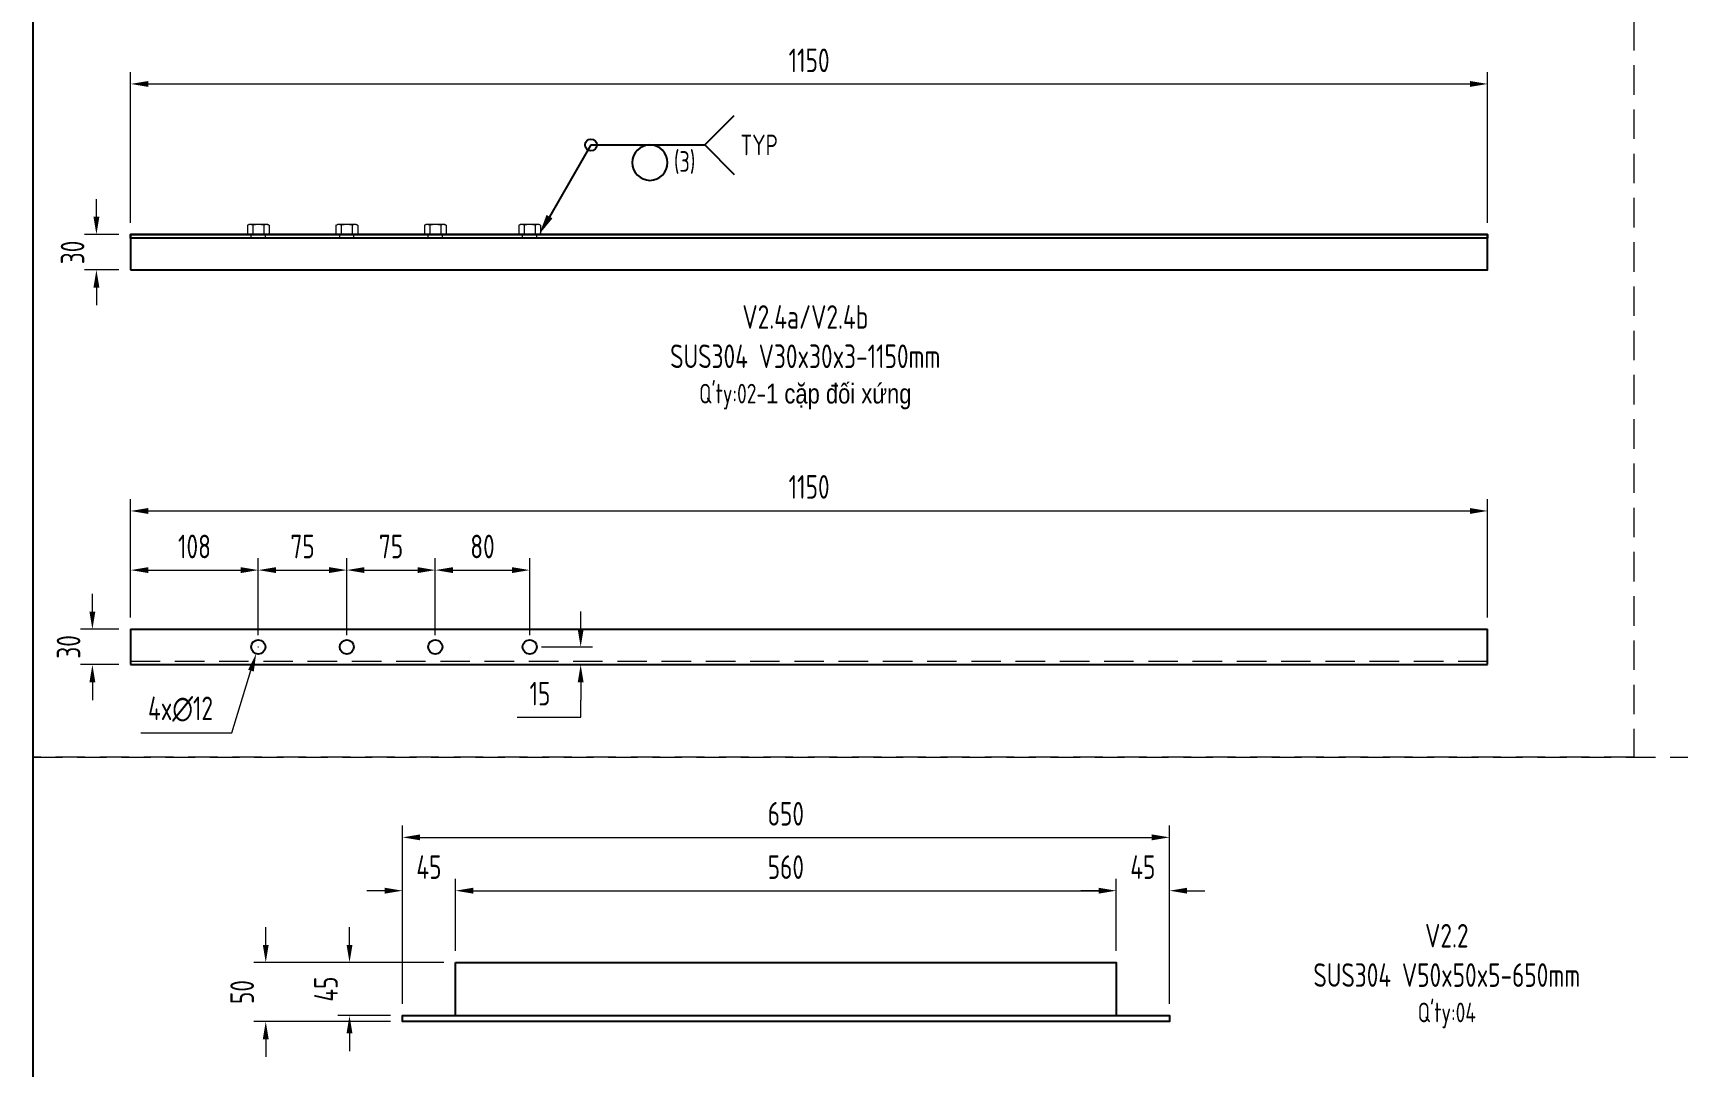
# Model space of a CAD drawing. Header units: millimetres. Extents: x -46397 to 283259, y -8690 to 23983.
# Drawn here: x 199817 to 201210, y -1728 to -852 of the extents above; entities that cross this region are included whole.
import ezdxf

# ---------------------------------------------------------------- set-up
doc = ezdxf.new("R2010")
doc.units = ezdxf.units.MM
doc.linetypes.add('HIDDEN', pattern=[0.375, 0.25, -0.125])
doc.layers.get('Defpoints').update_dxf_attribs({"lineweight": 0})
for name, color, linetype, lineweight in [('AM_5', 3, 'Continuous', 25), ('CHUAN NET KHUAT', 4, 'HIDDEN', 0), ('Dtext', 255, 'Continuous', 20), ('DUONGCHINH', 7, 'Continuous', 25), ('mDƯỜNG KHUẤT', 251, 'HIDDEN', 5), ('Net dam Minh', 94, 'Continuous', 18)]:
    doc.layers.add(name, color=color, linetype=linetype, lineweight=lineweight)
doc.layers.add('DIM', color=8, linetype='Continuous')
doc.styles.add('Chu va so', font='arial.ttf')
doc.styles.add('GHI CHÚ 1', font='isocp_IV25.ttf', dxfattribs={"width": 0.8})
doc.styles.get("Standard").update_dxf_attribs({"font": 'isocp.shx', "width": 0.8})
doc.styles.add('TCVN', font='arial.ttf')
doc.dimstyles.new('1-30SCALE', dxfattribs={"dimtxt": 75, "dimasz": 75, "dimexe": 37.5, "dimexo": 30, "dimgap": 30, "dimtad": 1, "dimtoh": 1, "dimdec": 0, "dimdsep": 46, "dimtxsty": 'GHI CHÚ 1', "dimcen": 0.09, "dimclrd": 256, "dimclre": 256, "dimclrt": 2, "dimadec": 0, "dimazin": 0, "dimtfac": 1, "dimtdec": 0, "dimtofl": 0, "dimtmove": 0, "dimatfit": 3, "dimfxl": 1, "dimlwd": 0, "dimlwe": 0, "dimarcsym": 0})

# ---------------------------------------------------------------- blocks, each defined once
blk = doc.blocks.new('rhdx')
at = {"layer": 'Net dam Minh'}
for p, q in [((258465.1, 69159.8), (258466.4, 69160.4)), ((258465.1, 69159.8), (258465.1, 69152.6)), ((258482.4, 69160.4), (258466.4, 69160.4)), ((258469.7, 69159.8), (258469.7, 69152.6)), ((258479, 69159.8), (258479, 69152.6)), ((258483.6, 69159.8), (258482.4, 69160.4)), ((258483.6, 69159.8), (258483.6, 69152.6)), ((258465.1, 69152.6), (258466.4, 69152)), ((258482.4, 69152), (258466.4, 69152)), ((258483.6, 69152.6), (258482.4, 69152))]:
    blk.add_line(p, q, dxfattribs=at)
for centre, radius, start, end in [((258467.4, 69155.5), 4.9, 61.8938, 111.8938), ((258474.4, 69141.7), 18.7, 75.7323, 104.2677), ((258481.3, 69155.5), 4.9, 68.1062, 118.1062), ((258467.4, 69156.9), 4.9, 248.1062, 298.1062), ((258474.4, 69170.8), 18.7, 255.7323, 284.2677), ((258481.3, 69156.9), 4.9, 241.8938, 291.8938)]:
    blk.add_arc(centre, radius, start, end, dxfattribs=at)
blk = doc.blocks.new('*D1103')
at = {"layer": 'Defpoints', "color": 0, "transparency": 16777216}
for p in [(201049.7, -1257.4), (199899.7, -1357.6, -1.5), (201049.7, -1357.6, -1.5)]:
    blk.add_point(p, dxfattribs=at)
at = {"layer": 'DIM', "linetype": 'Continuous', "lineweight": 0, "transparency": 16777216}
for p, q in [((199899.7, -1347.6), (199899.7, -1247.4)), ((201049.7, -1347.6), (201049.7, -1247.4)), ((199914.7, -1257.4), (201034.7, -1257.4))]:
    blk.add_line(p, q, dxfattribs=at)
at = {"layer": 'DIM', "transparency": 16777216}
for points in [[(199914.7, -1254.9), (199914.7, -1259.9), (199899.7, -1257.4)], [(201034.7, -1254.9), (201034.7, -1259.9), (201049.7, -1257.4)]]:
    blk.add_solid(points, dxfattribs=at)
at = {"layer": 'DIM', "color": 2, "transparency": 16777216, "insert": (200474.7, -1237), "char_height": 20, "attachment_point": 5, "style": 'GHI CHÚ 1'}
blk.add_mtext('1150', dxfattribs=at)
blk = doc.blocks.new('*D1104')
at = {"layer": 'Defpoints', "color": 0, "transparency": 16777216}
for p in [(200007.9, -1307.5), (199899.7, -1357.6, -1.5), (200007.9, -1372.6, -1.5)]:
    blk.add_point(p, dxfattribs=at)
at = {"layer": 'DIM', "linetype": 'Continuous', "lineweight": 0, "transparency": 16777216}
for p, q in [((199899.7, -1347.6), (199899.7, -1297.5)), ((199914.7, -1307.5), (199992.9, -1307.5)), ((200007.9, -1362.6), (200007.9, -1297.5))]:
    blk.add_line(p, q, dxfattribs=at)
at = {"layer": 'DIM', "transparency": 16777216}
for points in [[(199914.7, -1305), (199914.7, -1310), (199899.7, -1307.5)], [(199992.9, -1305), (199992.9, -1310), (200007.9, -1307.5)]]:
    blk.add_solid(points, dxfattribs=at)
at = {"layer": 'DIM', "color": 2, "transparency": 16777216, "insert": (199953.8, -1287.5), "char_height": 20, "attachment_point": 5, "style": 'GHI CHÚ 1'}
blk.add_mtext('108', dxfattribs=at)
blk = doc.blocks.new('*D1105')
at = {"layer": 'Defpoints', "color": 0, "transparency": 16777216}
for p in [(200082.9, -1307.5), (200007.9, -1372.6, -1.5), (200082.9, -1372.6, -1.5)]:
    blk.add_point(p, dxfattribs=at)
at = {"layer": 'DIM', "linetype": 'Continuous', "lineweight": 0, "transparency": 16777216}
for p, q in [((200007.9, -1362.6), (200007.9, -1297.5)), ((200022.9, -1307.5), (200067.9, -1307.5)), ((200082.9, -1362.6), (200082.9, -1297.5))]:
    blk.add_line(p, q, dxfattribs=at)
at = {"layer": 'DIM', "transparency": 16777216}
for points in [[(200022.9, -1305), (200022.9, -1310), (200007.9, -1307.5)], [(200067.9, -1305), (200067.9, -1310), (200082.9, -1307.5)]]:
    blk.add_solid(points, dxfattribs=at)
at = {"layer": 'DIM', "color": 2, "transparency": 16777216, "insert": (200045.4, -1287.5), "char_height": 20, "attachment_point": 5, "style": 'GHI CHÚ 1'}
blk.add_mtext('75', dxfattribs=at)
blk = doc.blocks.new('*D1106')
at = {"layer": 'Defpoints', "color": 0, "transparency": 16777216}
for p in [(200157.9, -1307.5), (200082.9, -1372.6, -1.5), (200157.9, -1372.6, -1.5)]:
    blk.add_point(p, dxfattribs=at)
at = {"layer": 'DIM', "linetype": 'Continuous', "lineweight": 0, "transparency": 16777216}
for p, q in [((200082.9, -1362.6), (200082.9, -1297.5)), ((200097.9, -1307.5), (200142.9, -1307.5)), ((200157.9, -1362.6), (200157.9, -1297.5))]:
    blk.add_line(p, q, dxfattribs=at)
at = {"layer": 'DIM', "transparency": 16777216}
for points in [[(200097.9, -1305), (200097.9, -1310), (200082.9, -1307.5)], [(200142.9, -1305), (200142.9, -1310), (200157.9, -1307.5)]]:
    blk.add_solid(points, dxfattribs=at)
at = {"layer": 'DIM', "color": 2, "transparency": 16777216, "insert": (200120.4, -1287.5), "char_height": 20, "attachment_point": 5, "style": 'GHI CHÚ 1'}
blk.add_mtext('75', dxfattribs=at)
blk = doc.blocks.new('*D1107')
at = {"layer": 'Defpoints', "color": 0, "transparency": 16777216}
for p in [(200237.9, -1307.5), (200157.9, -1372.6, -1.5), (200237.9, -1372.6, -1.5)]:
    blk.add_point(p, dxfattribs=at)
at = {"layer": 'DIM', "linetype": 'Continuous', "lineweight": 0, "transparency": 16777216}
for p, q in [((200157.9, -1362.6), (200157.9, -1297.5)), ((200172.9, -1307.5), (200222.9, -1307.5)), ((200237.9, -1362.6), (200237.9, -1297.5))]:
    blk.add_line(p, q, dxfattribs=at)
at = {"layer": 'DIM', "transparency": 16777216}
for points in [[(200172.9, -1305), (200172.9, -1310), (200157.9, -1307.5)], [(200222.9, -1305), (200222.9, -1310), (200237.9, -1307.5)]]:
    blk.add_solid(points, dxfattribs=at)
at = {"layer": 'DIM', "color": 2, "transparency": 16777216, "insert": (200197.9, -1287.5), "char_height": 20, "attachment_point": 5, "style": 'GHI CHÚ 1'}
blk.add_mtext('80', dxfattribs=at)
blk = doc.blocks.new('*D1108')
at = {"layer": 'Defpoints', "color": 0, "transparency": 16777216}
for p in [(200237.9, -1372.6, -1.5), (200237.9, -1387.6, -1.5), (200281.1, -1387.6)]:
    blk.add_point(p, dxfattribs=at)
at = {"layer": 'DIM', "linetype": 'Continuous', "lineweight": 0, "transparency": 16777216}
for p, q in [((200281.1, -1357.6), (200281.1, -1342.6)), ((200247.9, -1372.6), (200291.1, -1372.6)), ((200247.9, -1387.6), (200291.1, -1387.6)), ((200281.1, -1402.6), (200281.1, -1417.6)), ((200281.1, -1432.2), (200281.1, -1417.6)), ((200227.2, -1432.2), (200281.1, -1432.2))]:
    blk.add_line(p, q, dxfattribs=at)
at = {"layer": 'DIM', "transparency": 16777216}
for points in [[(200278.6, -1357.6), (200283.6, -1357.6), (200281.1, -1372.6)], [(200278.6, -1402.6), (200283.6, -1402.6), (200281.1, -1387.6)]]:
    blk.add_solid(points, dxfattribs=at)
at = {"layer": 'DIM', "color": 2, "transparency": 16777216, "insert": (200246.6, -1412.2), "char_height": 20, "attachment_point": 5, "style": 'GHI CHÚ 1'}
blk.add_mtext('15', dxfattribs=at)
blk = doc.blocks.new('*D1121')
at = {"layer": 'Defpoints', "color": 0, "transparency": 16777216}
for p in [(199899.7, -1357.6, -1.5), (199867.3, -1387.6), (199899.7, -1387.6, -1.5)]:
    blk.add_point(p, dxfattribs=at)
at = {"layer": 'DIM', "linetype": 'Continuous', "lineweight": 0, "transparency": 16777216}
for p, q in [((199867.3, -1342.6), (199867.3, -1327.6)), ((199889.7, -1357.6), (199857.3, -1357.6)), ((199889.7, -1387.6), (199857.3, -1387.6)), ((199867.3, -1402.6), (199867.3, -1417.6))]:
    blk.add_line(p, q, dxfattribs=at)
at = {"layer": 'DIM', "transparency": 16777216}
for points in [[(199864.8, -1342.6), (199869.8, -1342.6), (199867.3, -1357.6)], [(199864.8, -1402.6), (199869.8, -1402.6), (199867.3, -1387.6)]]:
    blk.add_solid(points, dxfattribs=at)
at = {"layer": 'DIM', "color": 2, "transparency": 16777216, "insert": (199847.1, -1372.6), "char_height": 20, "attachment_point": 5, "rotation": 90, "style": 'GHI CHÚ 1'}
blk.add_mtext('30', dxfattribs=at)
blk = doc.blocks.new('*D1122')
at = {"layer": 'Defpoints', "color": 0, "transparency": 16777216}
for p in [(201049.7, -895.5), (199899.7, -1023.1, -1.5), (201049.7, -1023.1, -1.5)]:
    blk.add_point(p, dxfattribs=at)
at = {"layer": 'DIM', "linetype": 'Continuous', "lineweight": 0, "transparency": 16777216}
for p, q in [((199899.7, -1013.1), (199899.7, -885.5)), ((201049.7, -1013.1), (201049.7, -885.5)), ((199914.7, -895.5), (201034.7, -895.5))]:
    blk.add_line(p, q, dxfattribs=at)
at = {"layer": 'DIM', "transparency": 16777216}
for points in [[(199914.7, -893), (199914.7, -898), (199899.7, -895.5)], [(201034.7, -893), (201034.7, -898), (201049.7, -895.5)]]:
    blk.add_solid(points, dxfattribs=at)
at = {"layer": 'DIM', "color": 2, "transparency": 16777216, "insert": (200474.7, -875.5), "char_height": 20, "attachment_point": 5, "style": 'GHI CHÚ 1'}
blk.add_mtext('1150', dxfattribs=at)
blk = doc.blocks.new('*D1123')
at = {"layer": 'Defpoints', "color": 0, "transparency": 16777216}
for p in [(199899.7, -1023.1, -1.5), (199870.7, -1053.1), (199899.7, -1053.1, -1.5)]:
    blk.add_point(p, dxfattribs=at)
at = {"layer": 'DIM', "linetype": 'Continuous', "lineweight": 0, "transparency": 16777216}
for p, q in [((199870.7, -1008.1), (199870.7, -993.1)), ((199889.7, -1023.1), (199860.7, -1023.1)), ((199889.7, -1053.1), (199860.7, -1053.1)), ((199870.7, -1068.1), (199870.7, -1083.1))]:
    blk.add_line(p, q, dxfattribs=at)
at = {"layer": 'DIM', "transparency": 16777216}
for points in [[(199868.2, -1008.1), (199873.2, -1008.1), (199870.7, -1023.1)], [(199868.2, -1068.1), (199873.2, -1068.1), (199870.7, -1053.1)]]:
    blk.add_solid(points, dxfattribs=at)
at = {"layer": 'DIM', "color": 2, "transparency": 16777216, "insert": (199850.5, -1038.3), "char_height": 20, "attachment_point": 5, "rotation": 90, "style": 'GHI CHÚ 1'}
blk.add_mtext('30', dxfattribs=at)
blk = doc.blocks.new('*D1124')
at = {"layer": 'Defpoints', "color": 0, "transparency": 16777216}
for p in [(200175, -1579.2), (200175, -1640.1, -1.5), (200130, -1685.1, -1.5)]:
    blk.add_point(p, dxfattribs=at)
at = {"layer": 'DIM', "linetype": 'Continuous', "lineweight": 0, "transparency": 16777216}
for p, q in [((200130, -1675.1), (200130, -1569.2)), ((200175, -1630.1), (200175, -1569.2)), ((200115, -1579.2), (200100, -1579.2)), ((200190, -1579.2), (200205, -1579.2))]:
    blk.add_line(p, q, dxfattribs=at)
at = {"layer": 'DIM', "transparency": 16777216}
for points in [[(200115, -1576.7), (200115, -1581.7), (200130, -1579.2)], [(200190, -1576.7), (200190, -1581.7), (200175, -1579.2)]]:
    blk.add_solid(points, dxfattribs=at)
at = {"layer": 'DIM', "color": 2, "transparency": 16777216, "insert": (200152.5, -1559.2), "char_height": 20, "attachment_point": 5, "style": 'GHI CHÚ 1'}
blk.add_mtext('45', dxfattribs=at)
blk = doc.blocks.new('*D1125')
at = {"layer": 'Defpoints', "color": 0, "transparency": 16777216}
for p in [(200735, -1579.2), (200175, -1640.1, -1.5), (200735, -1640.1, -1.5)]:
    blk.add_point(p, dxfattribs=at)
at = {"layer": 'DIM', "linetype": 'Continuous', "lineweight": 0, "transparency": 16777216}
for p, q in [((200175, -1630.1), (200175, -1569.2)), ((200735, -1630.1), (200735, -1569.2)), ((200190, -1579.2), (200720, -1579.2))]:
    blk.add_line(p, q, dxfattribs=at)
at = {"layer": 'DIM', "transparency": 16777216}
for points in [[(200190, -1576.7), (200190, -1581.7), (200175, -1579.2)], [(200720, -1576.7), (200720, -1581.7), (200735, -1579.2)]]:
    blk.add_solid(points, dxfattribs=at)
at = {"layer": 'DIM', "color": 2, "transparency": 16777216, "insert": (200455, -1559.2), "char_height": 20, "attachment_point": 5, "style": 'GHI CHÚ 1'}
blk.add_mtext('560', dxfattribs=at)
blk = doc.blocks.new('*D1126')
at = {"layer": 'Defpoints', "color": 0, "transparency": 16777216}
for p in [(200780, -1579.2), (200735, -1640.1, -1.5), (200780, -1685.1, -1.5)]:
    blk.add_point(p, dxfattribs=at)
at = {"layer": 'DIM', "linetype": 'Continuous', "lineweight": 0, "transparency": 16777216}
for p, q in [((200735, -1630.1), (200735, -1569.2)), ((200780, -1675.1), (200780, -1569.2)), ((200720, -1579.2), (200705, -1579.2)), ((200795, -1579.2), (200810, -1579.2))]:
    blk.add_line(p, q, dxfattribs=at)
at = {"layer": 'DIM', "transparency": 16777216}
for points in [[(200720, -1576.7), (200720, -1581.7), (200735, -1579.2)], [(200795, -1576.7), (200795, -1581.7), (200780, -1579.2)]]:
    blk.add_solid(points, dxfattribs=at)
at = {"layer": 'DIM', "color": 2, "transparency": 16777216, "insert": (200757.5, -1559.2), "char_height": 20, "attachment_point": 5, "style": 'GHI CHÚ 1'}
blk.add_mtext('45', dxfattribs=at)
blk = doc.blocks.new('*D1127')
at = {"layer": 'Defpoints', "color": 0, "transparency": 16777216}
for p in [(200085.2, -1640.1), (200175, -1640.1, -1.5), (200130, -1685.1, -1.5)]:
    blk.add_point(p, dxfattribs=at)
at = {"layer": 'DIM', "linetype": 'Continuous', "lineweight": 0, "transparency": 16777216}
for p, q in [((200085.2, -1625.1), (200085.2, -1610.1)), ((200165, -1640.1), (200075.2, -1640.1)), ((200120, -1685.1), (200075.2, -1685.1)), ((200085.2, -1700.1), (200085.2, -1715.1))]:
    blk.add_line(p, q, dxfattribs=at)
at = {"layer": 'DIM', "transparency": 16777216}
for points in [[(200082.7, -1625.1), (200087.7, -1625.1), (200085.2, -1640.1)], [(200082.7, -1700.1), (200087.7, -1700.1), (200085.2, -1685.1)]]:
    blk.add_solid(points, dxfattribs=at)
at = {"layer": 'DIM', "color": 2, "transparency": 16777216, "insert": (200065.2, -1662.6), "char_height": 20, "attachment_point": 5, "rotation": 90, "style": 'GHI CHÚ 1'}
blk.add_mtext('45', dxfattribs=at)
blk = doc.blocks.new('*D1128')
at = {"layer": 'Defpoints', "color": 0, "transparency": 16777216}
for p in [(200780, -1534), (200130, -1685.1, -1.5), (200780, -1685.1, -1.5)]:
    blk.add_point(p, dxfattribs=at)
at = {"layer": 'DIM', "linetype": 'Continuous', "lineweight": 0, "transparency": 16777216}
for p, q in [((200130, -1675.1), (200130, -1524)), ((200780, -1675.1), (200780, -1524)), ((200145, -1534), (200765, -1534))]:
    blk.add_line(p, q, dxfattribs=at)
at = {"layer": 'DIM', "transparency": 16777216}
for points in [[(200145, -1531.5), (200145, -1536.5), (200130, -1534)], [(200765, -1531.5), (200765, -1536.5), (200780, -1534)]]:
    blk.add_solid(points, dxfattribs=at)
at = {"layer": 'DIM', "color": 2, "transparency": 16777216, "insert": (200455, -1514), "char_height": 20, "attachment_point": 5, "style": 'GHI CHÚ 1'}
blk.add_mtext('650', dxfattribs=at)
blk = doc.blocks.new('*D1129')
at = {"layer": 'Defpoints', "color": 0, "transparency": 16777216}
for p in [(200014.2, -1640.1), (200175, -1640.1, -1.5), (200130, -1690.1, -1.5)]:
    blk.add_point(p, dxfattribs=at)
at = {"layer": 'DIM', "linetype": 'Continuous', "lineweight": 0, "transparency": 16777216}
for p, q in [((200014.2, -1625.1), (200014.2, -1610.1)), ((200165, -1640.1), (200004.2, -1640.1)), ((200120, -1690.1), (200004.2, -1690.1)), ((200014.2, -1705.1), (200014.2, -1720.1))]:
    blk.add_line(p, q, dxfattribs=at)
at = {"layer": 'DIM', "transparency": 16777216}
for points in [[(200011.7, -1625.1), (200016.7, -1625.1), (200014.2, -1640.1)], [(200011.7, -1705.1), (200016.7, -1705.1), (200014.2, -1690.1)]]:
    blk.add_solid(points, dxfattribs=at)
at = {"layer": 'DIM', "color": 2, "transparency": 16777216, "insert": (199994.2, -1665.1), "char_height": 20, "attachment_point": 5, "rotation": 90, "style": 'GHI CHÚ 1'}
blk.add_mtext('50', dxfattribs=at)
blk = doc.blocks.new('*S1175')
at = {"layer": 'AM_5'}
for p, q in [((188272.4, -947.2, -1.5), (188297.4, -922.2, -1.5)), ((188175.9, -947.2, -1.5), (188140.8, -1008, -1.5)), ((188175.9, -947.2, -1.5), (188272.4, -947.2, -1.5)), ((188272.4, -947.2, -1.5), (188297.4, -972.2, -1.5))]:
    blk.add_line(p, q, dxfattribs=at)
at = {"layer": 'AM_5', "color": 2}
blk.add_circle((188175.9, -947.2, -1.5), 4.99, dxfattribs=at)
at = {"layer": 'AM_5', "color": 2, "extrusion": (0, -1.22465e-16, -1)}
blk.add_circle((-188225.9, -962.2, 1.5), 15, dxfattribs=at)
at = {"layer": 'AM_5', "linetype": 'Continuous'}
blk.add_trace([(188138.3, -1006.5, -1.5), (188143.3, -1009.4, -1.5), (188132, -1023.1, -1.5)], dxfattribs=at)
at = {"layer": 'AM_5', "color": 2, "char_height": 17.5}
for s, insert, attachment_point in [('TYP', (188302.7, -947.2, -1.5), 4), ('(3)', (188246.2, -952.5, -1.5), 1)]:
    blk.add_mtext(s, dxfattribs=dict(at, insert=insert, attachment_point=attachment_point))
blk = doc.blocks.new('*D1132')
at = {"layer": 'Defpoints', "color": 0, "transparency": 16777216}
for p in [(200006.1, -1378.4, -1.5), (200009.7, -1366.9, -1.5)]:
    blk.add_point(p, dxfattribs=at)
at = {"layer": 'DIM', "lineweight": 0, "transparency": 16777216}
for p, q in [((200007.8, -1372.6), (200008, -1372.6)), ((200007.9, -1372.7), (200007.9, -1372.5))]:
    blk.add_line(p, q, dxfattribs=at)
at = {"layer": 'DIM', "linetype": 'Continuous', "lineweight": 0, "transparency": 16777216}
for p, q in [((199985.6, -1445.3), (200001.7, -1392.7)), ((199908.4, -1445.3), (199985.6, -1445.3))]:
    blk.add_line(p, q, dxfattribs=at)
at = {"layer": 'DIM', "transparency": 16777216}
blk.add_solid([(199999.3, -1392), (200004.1, -1393.4), (200006.1, -1378.4)], dxfattribs=at)
at = {"layer": 'DIM', "color": 2, "transparency": 16777216, "insert": (199942, -1425.3), "char_height": 20, "attachment_point": 5, "style": 'GHI CHÚ 1'}
blk.add_mtext('4x∅12', dxfattribs=at)
blk = doc.blocks.new('*U1831')
at = {"lineweight": 25}
for points in [[(0, 0), (3434, 0), (3434, 2249.5), (0, 2249.5)], [(0, 0), (2596.4, 0), (2596.4, 2249.5), (0, 2249.5)]]:
    blk.add_lwpolyline(points, close=True, dxfattribs=at)
at = {"layer": 'Dtext', "ltscale": 0.1}
for tag, p, height, style in [('REV_3', (2618.6, 844.9), 15, 'TCVN'), ('FOR_APPROVAL3', (2768.1, 843.8, -0.1), 17.9, 'TCVN'), ('REV_2', (2618.6, 789.1), 15, 'TCVN'), ('FOR_APPROVAL2', (2768.1, 788, -0.1), 17.9, 'TCVN'), ('REV_1', (2618.6, 733.2), 15, 'TCVN'), ('FOR_APPROVAL1', (2768.1, 732.2, -0.1), 17.9, 'TCVN'), ('REV_0', (2618.6, 677.4), 15, 'TCVN'), ('NGUOI_VE', (2927.5, 676.6, -0.1), 17.9, 'TCVN'), ('NGUOI_KIEM_2', (3086.1, 676.6, -0.1), 17.9, 'TCVN'), ('NGUOI_DUYET', (3277.7, 676.6, -0.1), 17.9, 'TCVN'), ('1.1_A4', (3287.3, 34.1, -0.1), 17.9, 'Chu va so'), ('A4_A4', (3347, 34.1, -0.1), 17.9, 'Chu va so'), ('REV.', (3396.2, 34.1, -0.1), 17.9, 'Chu va so')]:
    blk.add_attdef(tag, p, '', height=height, dxfattribs=dict(at, style=style))
for tag, p, height, style, width in [('NGAY_REV03', (2656.5, 843.8, -0.1), 15.6, 'TCVN', 0.95), ('NGAY_REV02', (2656.5, 788, -0.1), 15.6, 'TCVN', 0.95), ('NGAY_REV01', (2656.5, 732.2, -0.1), 15.6, 'TCVN', 0.95), ('NGAY_REV0', (2656.5, 676.3, -0.1), 15.6, 'TCVN', 0.95), ('DWD.NO', (2655.1, 14.6, -0.1), 23.9, 'Chu va so', 0.85)]:
    blk.add_attdef(tag, p, '', height=height, dxfattribs=dict(at, style=style, width=width))
at = {"layer": 'Dtext', "lineweight": 25, "ltscale": 0.1, "style": 'Chu va so'}
for tag, p, height in [('PROJECT_CODE', (2828, 281.2), 35.9), ('TITLE1', (2672.6, 214.4, -0.1), 23.9), ('TITLE2', (2672.6, 158.2, -0.1), 23.9), ('TITLE3', (2672.6, 102.3, -0.1), 23.9)]:
    blk.add_attdef(tag, p, '', height=height, dxfattribs=at)

msp = doc.modelspace()

# ---------------------------------------------------------------- linework, layer by layer
at = {"layer": 'CHUAN NET KHUAT', "ltscale": 100, "extrusion": (-1, 6.12323e-17, 0)}
msp.add_line((199899.7, -1384.63, -1.5), (201049.7, -1384.63, -1.5), dxfattribs=at)
at = {"layer": 'DUONGCHINH', "extrusion": (-1, 6.12323e-17, 0)}
for p, q in [((199899.7, -1357.63, -1.5), (199899.7, -1387.63, -1.5)), ((199899.7, -1357.63, -1.5), (201049.7, -1357.63, -1.5)), ((201049.7, -1387.63, -1.5), (201049.7, -1357.63, -1.5)), ((199899.7, -1387.63, -1.5), (201049.7, -1387.63, -1.5))]:
    msp.add_line(p, q, dxfattribs=at)
at = {"layer": 'DUONGCHINH'}
msp.add_line((200174.99, -1685.07, -1.5), (200734.99, -1685.07, -1.5), dxfattribs=at)
at = {"layer": 'DUONGCHINH', "elevation": -1.5}
for points in [[(199899.7, -1053.09), (201049.7, -1053.09), (201049.7, -1023.09), (199899.7, -1023.09)], [(199899.7, -1023.09), (201049.7, -1023.09), (201049.7, -1026.09), (199899.7, -1026.09)], [(200174.99, -1640.07), (200734.99, -1640.07), (200734.99, -1685.07), (200779.99, -1685.07), (200779.99, -1690.07), (200129.99, -1690.07), (200129.99, -1685.07), (200174.99, -1685.07)]]:
    msp.add_lwpolyline(points, close=True, dxfattribs=at)
at = {"layer": 'DUONGCHINH'}
for centre in [(200007.9, -1372.63, -1.5), (200082.9, -1372.63, -1.5), (200157.9, -1372.63, -1.5), (200237.9, -1372.63, -1.5)]:
    msp.add_circle(centre, 6, dxfattribs=at)
at = {"layer": 'mDƯỜNG KHUẤT', "ltscale": 100, "elevation": -0.15}
for points in [[(199816.87, -842.12), (201173.52, -842.12), (201173.52, -1466), (199816.87, -1466)], [(199816.87, -1466), (201376.7, -1466), (201376.7, -2257.04), (199816.87, -2257.04)]]:
    msp.add_lwpolyline(points, close=True, dxfattribs=at)
at = {"layer": 'Net dam Minh'}
for p, q in [((200001.9, -1026.09, -1.5), (200001.9, -1023.09, -1.5)), ((200013.9, -1026.09, -1.5), (200013.9, -1023.09, -1.5)), ((200076.9, -1026.09, -1.5), (200076.9, -1023.09, -1.5)), ((200088.9, -1026.09, -1.5), (200088.9, -1023.09, -1.5)), ((200151.9, -1026.09, -1.5), (200151.9, -1023.09, -1.5)), ((200163.9, -1026.09, -1.5), (200163.9, -1023.09, -1.5)), ((200231.9, -1026.09, -1.5), (200231.9, -1023.09, -1.5)), ((200243.9, -1026.09, -1.5), (200243.9, -1023.09, -1.5))]:
    msp.add_line(p, q, dxfattribs=at)

# ---------------------------------------------------------------- block references
at = {"layer": 'AM_5'}
msp.add_blockref('*S1175', (12113.89, 0), dxfattribs=at)
at = {"layer": 'Net dam Minh'}
for p in [(-58466.47, -70175.12, -1.5), (-58391.47, -70175.12, -1.5), (-58316.47, -70175.12, -1.5), (-58236.47, -70175.12, -1.5)]:
    msp.add_blockref('rhdx', p, dxfattribs=at)

# ---------------------------------------------------------------- texts
at = {"color": 3, "char_height": 20, "attachment_point": 1}
for s, insert in [("\\pxqc;V2.4a/V2.4b\\PSUS304 V30x30x3-1150mm\\P{\\H0.83333x;Q'ty:02-\\fArial|b0|i0|c0|p34;1 cặp đối xứng}", (200206.07, -1082.95, 0)), ("\\pxqc;V2.2\\PSUS304 V50x50x5-650mm\\P{\\H0.83333x;Q'ty:04}", (200749.74, -1607.36))]:
    msp.add_mtext_dynamic_manual_height_columns(s, width=530.7893, gutter_width=96.62, heights=[133.59], dxfattribs=dict(at, insert=insert))

# ---------------------------------------------------------------- dimensions: what is measured, and where the dimension line sits
at = {"layer": 'DIM'}
for base, p1, p2, picture, middle in [((201049.7, -895.46), (199899.7, -1023.09, -1.5), (201049.7, -1023.09, -1.5), '*D1122', (200474.7, -875.46)), ((201049.7, -1257.4), (199899.7, -1357.63, -1.5), (201049.7, -1357.63, -1.5), '*D1103', (200474.7, -1237.01)), ((200007.9, -1307.53), (199899.7, -1357.63, -1.5), (200007.9, -1372.63, -1.5), '*D1104', (199953.8, -1287.53)), ((200082.9, -1307.53), (200007.9, -1372.63, -1.5), (200082.9, -1372.63, -1.5), '*D1105', (200045.4, -1287.53)), ((200157.9, -1307.53), (200082.9, -1372.63, -1.5), (200157.9, -1372.63, -1.5), '*D1106', (200120.4, -1287.53)), ((200237.9, -1307.53), (200157.9, -1372.63, -1.5), (200237.9, -1372.63, -1.5), '*D1107', (200197.9, -1287.53)), ((200779.99, -1533.99), (200129.99, -1685.07, -1.5), (200779.99, -1685.07, -1.5), '*D1128', (200454.99, -1513.99)), ((200174.99, -1579.22), (200129.99, -1685.07, -1.5), (200174.99, -1640.07, -1.5), '*D1124', (200152.49, -1559.22)), ((200734.99, -1579.22), (200174.99, -1640.07, -1.5), (200734.99, -1640.07, -1.5), '*D1125', (200454.99, -1559.22)), ((200779.99, -1579.22), (200734.99, -1640.07, -1.5), (200779.99, -1685.07, -1.5), '*D1126', (200757.49, -1559.22))]:
    dim = msp.add_linear_dim(base=base, p1=p1, p2=p2, dimstyle='1-30SCALE', override={"dimtxt": 20, "dimasz": 15, "dimexe": 10, "dimexo": 10, "dimgap": 10, "dimtmove": 1}, dxfattribs=at)
    dim.commit()
    dim.dimension.update_dxf_attribs({"geometry": picture, "text_midpoint": middle})
for base, p1, p2, picture, middle in [((199870.7, -1053.09), (199899.7, -1023.09, -1.5), (199899.7, -1053.09, -1.5), '*D1123', (199870.52, -1038.33)), ((199867.26, -1387.63), (199899.7, -1357.63, -1.5), (199899.7, -1387.63, -1.5), '*D1121', (199867.14, -1372.61)), ((200281.05, -1387.63), (200237.9, -1372.63, -1.5), (200237.9, -1387.63, -1.5), '*D1108', (200271.74, -1432.17))]:
    dim = msp.add_linear_dim(base=base, p1=p1, p2=p2, angle=90, dimstyle='1-30SCALE', override={"dimtxt": 20, "dimasz": 15, "dimexe": 10, "dimexo": 10, "dimgap": 10, "dimtmove": 1}, dxfattribs=at)
    dim.commit()
    dim.dimension.update_dxf_attribs({"geometry": picture, "text_midpoint": middle, "dimtype": 160})
dim = msp.add_diameter_dim_2p(p1=(200009.66, -1366.9, -1.5), p2=(200006.14, -1378.37, -1.5), text='4x<>', dimstyle='1-30SCALE', override={"dimtxt": 20, "dimasz": 15, "dimexe": 10, "dimexo": 10, "dimgap": 10, "dimpost": '', "dimtmove": 1}, dxfattribs=at)
dim.commit()
dim.dimension.update_dxf_attribs({"geometry": '*D1132', "text_midpoint": (199985.6, -1445.27), "dimtype": 163})
for base, p1, picture, middle in [((200014.22, -1640.07), (200129.99, -1690.07, -1.5), '*D1129', (199994.22, -1665.07)), ((200085.23, -1640.07), (200129.99, -1685.07, -1.5), '*D1127', (200065.23, -1662.57))]:
    dim = msp.add_linear_dim(base=base, p1=p1, p2=(200174.99, -1640.07, -1.5), angle=90, dimstyle='1-30SCALE', override={"dimtxt": 20, "dimasz": 15, "dimexe": 10, "dimexo": 10, "dimgap": 10, "dimtmove": 1}, dxfattribs=at)
    dim.commit()
    dim.dimension.update_dxf_attribs({"geometry": picture, "text_midpoint": middle})

# ---------------------------------------------------------------- next in the draw order: block references
at = {"xscale": 0.9084576280678549, "yscale": 0.9084576280678549, "zscale": 0.9084576280678549}
msp.add_blockref('*U1831', (199816.87, -2257.04, -0.15), dxfattribs=at)

doc.saveas('drawing.dxf')
